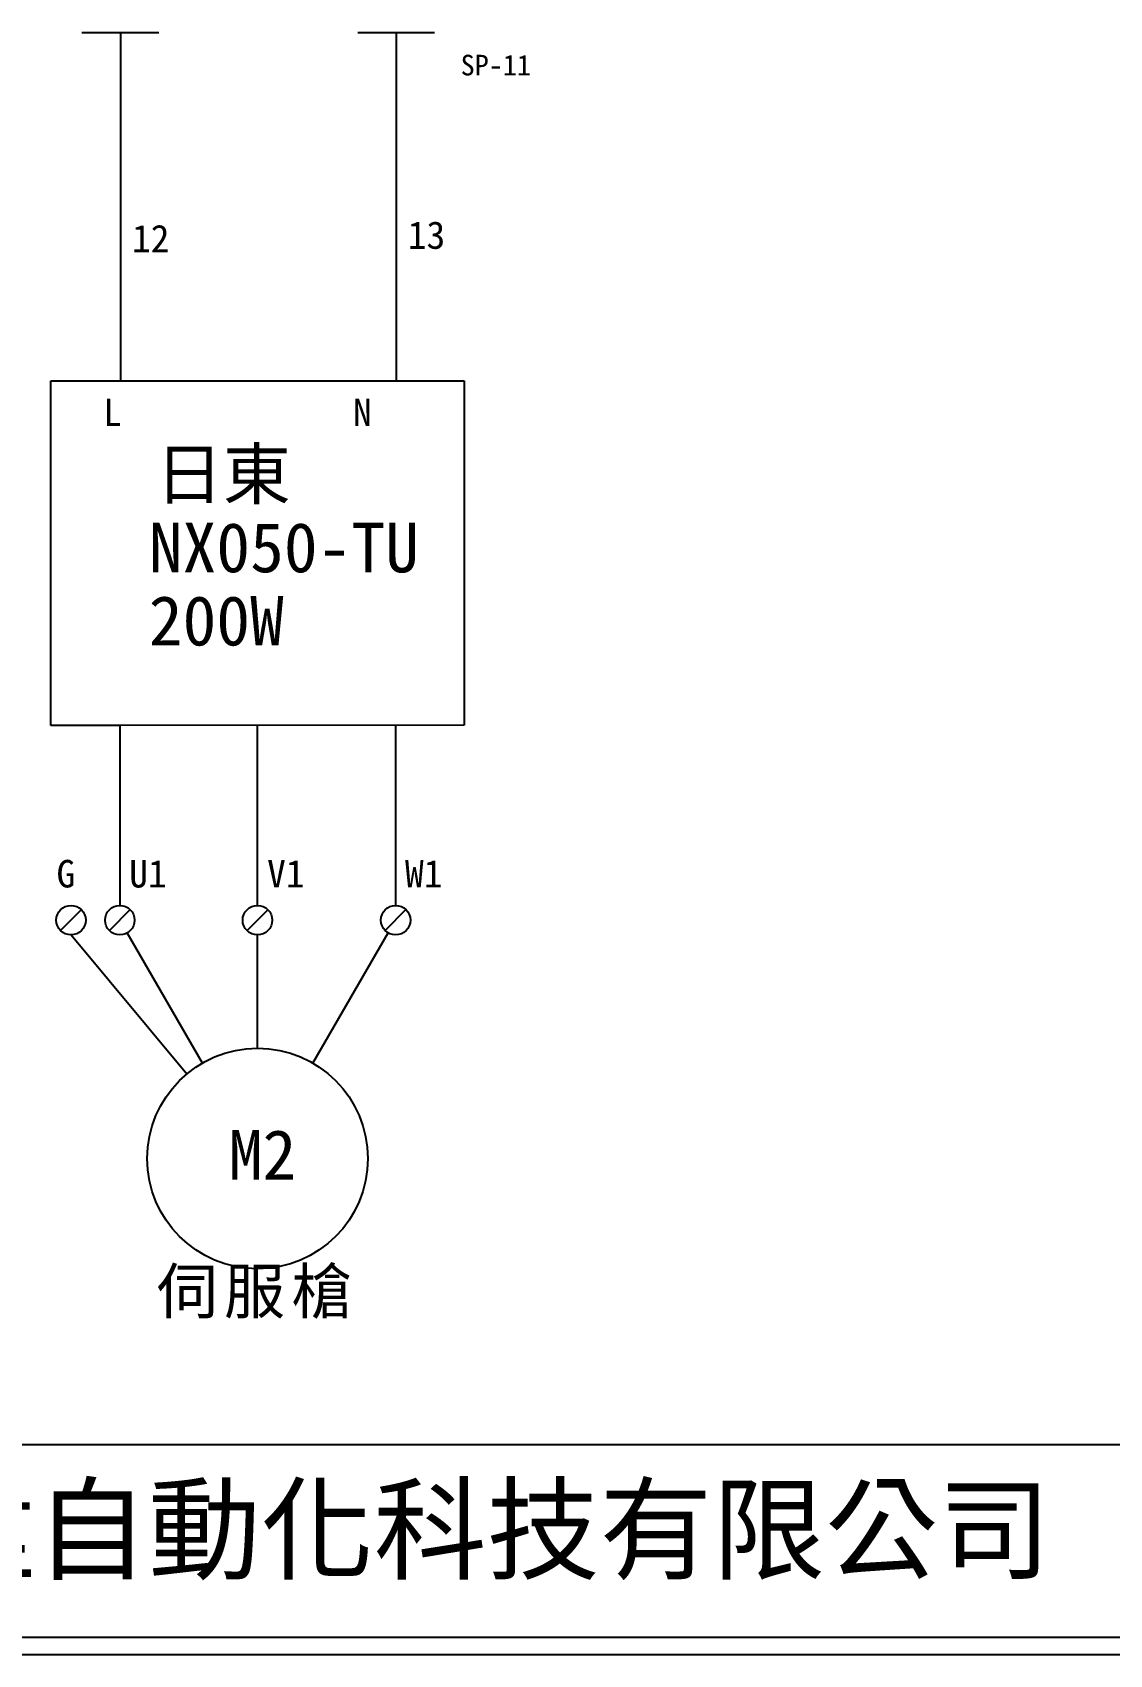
# Model space of a CAD drawing. Extents: x 10 to 297, y 3 to 207.
# Drawn here: x 64.8 to 142.9, y 3 to 120.7 of the extents above; entities that cross this region are included whole.
import ezdxf

# ---------------------------------------------------------------- set-up
doc = ezdxf.new("R2010")
doc.units = 0
doc.layers.get('0').update_dxf_attribs({"linetype": 'CONTINUOUS'})
doc.layers.add('圖框層', color=7, linetype='CONTINUOUS')
doc.layers.add('標尺寸層', color=3, linetype='CONTINUOUS')
doc.styles.add('STSL', font='kaiu.ttf')
doc.styles.add('標楷體', font='kaiu.ttf')

msp = doc.modelspace()

# ---------------------------------------------------------------- linework, layer by layer
for p, q in [((91.09, 70.43), (91.1, 57.36)), ((68.31, 57.05), (66.8, 55.53)), ((71.85, 57.05), (70.34, 55.53)), ((81.84, 57.04), (80.33, 55.53)), ((91.85, 57.05), (90.34, 55.53)), ((77.09, 45.92), (71.63, 55.36)), ((85.09, 45.92), (90.55, 55.37))]:
    msp.add_line(p, q)
for centre, radius in [((67.56, 56.29), 1.07), ((71.1, 56.29), 1.07), ((81.08, 56.29), 1.07), ((91.1, 56.29), 1.07), ((81.09, 38.99), 8)]:
    msp.add_circle(centre, radius)
at = {"layer": '圖框層', "color": 7}
for p, q in [((11.25, 18.25), (295.75, 18.25)), ((11.25, 4.25), (295.75, 4.25)), ((10, 3), (297, 3))]:
    msp.add_line(p, q, dxfattribs=at)
at = {"layer": '標尺寸層', "color": 7}
for p, q in [((68.35, 120.7), (73.92, 120.7)), ((71.14, 120.7), (71.14, 95.42)), ((88.35, 120.7), (93.92, 120.7)), ((91.14, 120.7), (91.14, 95.43)), ((66.09, 95.42), (91.08, 95.43)), ((66.09, 70.42), (66.09, 95.42)), ((91.08, 95.43), (96.08, 95.43)), ((96.08, 95.43), (96.08, 70.43)), ((71.09, 70.42), (66.09, 70.42)), ((96.08, 70.43), (71.09, 70.42)), ((71.09, 70.42), (71.1, 57.36)), ((81.08, 57.36), (81.08, 70.43)), ((67.56, 55.22), (75.96, 45.13)), ((81.09, 46.99), (81.08, 55.22))]:
    msp.add_line(p, q, dxfattribs=at)

# ---------------------------------------------------------------- texts
at = {"color": 0, "insert": (81.09, 30.99), "char_height": 3.25, "width": 24.1454, "attachment_point": 2, "style": '標楷體'}
msp.add_mtext('{\\T1.1;伺服槍}', dxfattribs=at)
at = {"layer": '圖框層', "color": 4, "style": 'STSL'}
for s, height, p in [('SP-11', 1.5, (95.82, 117.58)), ('12', 2, (71.98, 104.75)), ('13', 2, (91.98, 105)), ('L', 2, (69.89, 92.14)), ('N', 2, (88.01, 92.14)), ('日東', 3.6, (73.67, 86.86)), ('NX050-TU', 3.6, (73.2, 81.53)), ('200W', 3.6, (73.2, 76.22)), ('G', 2, (66.51, 58.66)), ('U1', 2, (71.78, 58.66)), ('V1', 2, (81.78, 58.66)), ('W1', 2, (91.78, 58.66)), ('M2', 3.6, (79, 37.47)), ('泓陞自動化科技有限公司', 6, (48.6, 9.08))]:
    msp.add_text(s, height=height, dxfattribs=at).set_placement(p)

doc.saveas('drawing.dxf')
